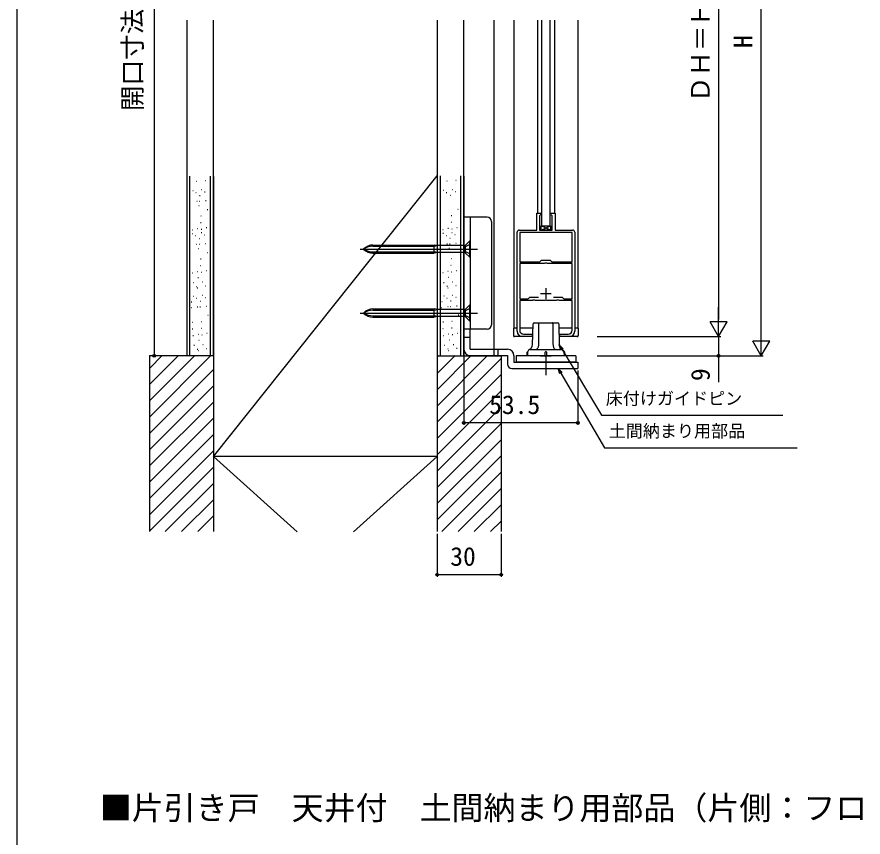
# Model space of a CAD drawing. Units: millimetres, scale not verified. Extents: x -525 to 525, y -804 to 800.
# Drawn here: x -525 to -128, y -9.7 to 375.1 of the extents above; entities that cross this region are included whole.
import ezdxf
from ezdxf.enums import TextEntityAlignment as Align

# ---------------------------------------------------------------- set-up
doc = ezdxf.new("R2010")
doc.units = ezdxf.units.MM
doc.header["$LTSCALE"] = 4
for name, color, linetype in [('0-1_USER1', 3, 'Continuous'), ('0-2_YKK_11', 7, 'Continuous'), ('0-3_YKK_12', 2, 'Continuous'), ('0-4_YKK_13', 4, 'Continuous'), ('0-5_YKK_D', 6, 'Continuous'), ('0-6_YKK_ZWAK', 7, 'Continuous'), ('0-7_YSS_K', 3, 'Continuous')]:
    doc.layers.add(name, color=color, linetype=linetype)
doc.styles.add('ＭＳ ゴシック', font='')
doc.styles.get('ＭＳ ゴシック').set_extended_font_data('MS Gothic')

msp = doc.modelspace()

# ---------------------------------------------------------------- linework, layer by layer
at = {"layer": '0-2_YKK_11'}
for p, q in [((-290.336, 227.564), (-290.336, 274.064)), ((-263.336, 274.064), (-263.336, 227.564)), ((-276.836, 247.764), (-276.836, 242.764)), ((-279.336, 245.264), (-274.336, 245.264))]:
    msp.add_line(p, q, dxfattribs=at)
for points in [[(-289.336, 275.064), (-281.136, 275.064), (-281.136, 283.064), (-279.136, 283.064), (-279.136, 282.464), (-279.336, 282.264), (-279.836, 281.764), (-279.836, 275.064), (-273.836, 275.064), (-273.836, 281.764), (-274.336, 282.264), (-274.536, 282.464), (-274.536, 283.064), (-272.536, 283.064), (-272.536, 275.064), (-264.336, 275.064)], [(-273.303, 243.664), (-269.236, 243.664), (-268.436, 242.864), (-264.536, 242.864), (-264.536, 259.364), (-276.094, 259.364), (-276.372, 259.551), (-277.299, 259.551), (-277.577, 259.364), (-289.136, 259.364), (-289.136, 242.864), (-285.236, 242.864), (-284.436, 243.664), (-280.368, 243.664)], [(-264.536, 228.064), (-264.536, 242.064), (-270.494, 242.064), (-270.772, 242.251), (-271.699, 242.251), (-271.977, 242.064), (-276.377, 242.064), (-276.561, 242.184), (-277.111, 242.184), (-277.294, 242.064), (-281.694, 242.064), (-281.972, 242.251), (-282.899, 242.251), (-283.177, 242.064), (-289.136, 242.064), (-289.136, 228.064)], [(-287.336, 226.264), (-283.336, 226.264), (-283.336, 225.064), (-287.836, 225.064)], [(-265.836, 225.064), (-270.336, 225.064), (-270.336, 226.264), (-266.336, 226.264)]]:
    msp.add_lwpolyline(points, dxfattribs=at)
msp.add_lwpolyline([(-264.536, 273.864), (-289.136, 273.864), (-289.136, 260.164), (-279.636, 260.164), (-278.836, 260.964), (-274.836, 260.964), (-274.036, 260.164), (-264.536, 260.164)], close=True, dxfattribs=at)
msp.add_lwpolyline([(-264.536, 273.864), (-289.136, 273.864), (-289.136, 260.164), (-279.636, 260.164), (-278.836, 260.964), (-274.836, 260.964), (-274.036, 260.164), (-264.536, 260.164)], close=True, dxfattribs=at)
for centre, radius, start, end in [((-289.336, 274.064), 1, 90.00001, 179.99999), ((-264.336, 274.064), 1, 0.00001, 89.99999), ((-287.836, 227.564), 2.5, 180.00001, 269.99999), ((-287.336, 228.064), 1.8, 180.00001, 269.99999), ((-266.336, 228.064), 1.8, 270.00001, 359.99999), ((-265.836, 227.564), 2.5, 270.00001, 359.99999)]:
    msp.add_arc(centre, radius, start, end, dxfattribs=at)
at = {"layer": '0-3_YKK_12'}
for p, q in [((-301.338, 373.564), (-301.338, 216.062)), ((-291.836, 373.564), (-291.836, 229.064)), ((-280.836, 373.564), (-280.836, 283.022)), ((-272.836, 373.564), (-272.836, 283.022)), ((-261.836, 373.564), (-261.836, 229.064)), ((-276.836, 216.353), (-276.836, 206.933))]:
    msp.add_line(p, q, dxfattribs=at)
at = {"layer": '0-4_YKK_13'}
for p, q in [((-304.336, 281.152), (-315.336, 281.152)), ((-315.336, 219.152), (-315.336, 281.152)), ((-312.336, 281.152), (-312.336, 228.652)), ((-302.336, 279.152), (-302.336, 230.652)), ((-278.986, 275.064), (-274.686, 277.064)), ((-274.686, 275.064), (-278.986, 277.064)), ((-278.836, 277.064), (-274.836, 277.064)), ((-314.539, 267.999), (-312.586, 269.952)), ((-312.336, 269.952), (-312.586, 269.952)), ((-312.586, 262.352), (-312.586, 269.952)), ((-363.934, 266.152), (-308.899, 266.152)), ((-357.955, 268.052), (-329.336, 268.052)), ((-357.955, 267.477), (-329.336, 267.477)), ((-329.336, 264.252), (-329.336, 268.052)), ((-315.105, 267.765), (-327.736, 267.765)), ((-314.552, 267.297), (-315.161, 266.152)), ((-314.552, 265.007), (-315.161, 266.152)), ((-314.773, 267.765), (-314.773, 264.54)), ((-314.552, 267.297), (-312.336, 268.402)), ((-357.955, 264.827), (-329.336, 264.827)), ((-357.955, 264.252), (-329.336, 264.252)), ((-327.736, 264.54), (-329.336, 264.827)), ((-327.736, 264.54), (-329.336, 264.252)), ((-315.105, 264.54), (-327.736, 264.54)), ((-314.552, 265.007), (-312.336, 263.902)), ((-314.539, 264.305), (-312.586, 262.352)), ((-314.552, 237.297), (-312.336, 238.402)), ((-314.539, 237.999), (-312.586, 239.952)), ((-312.336, 239.952), (-312.586, 239.952)), ((-312.586, 232.352), (-312.586, 239.952)), ((-363.934, 236.152), (-308.899, 236.152)), ((-357.955, 238.052), (-329.336, 238.052)), ((-357.955, 237.477), (-329.336, 237.477)), ((-357.955, 234.827), (-329.336, 234.827)), ((-357.955, 234.252), (-329.336, 234.252)), ((-329.336, 234.252), (-329.336, 238.052)), ((-327.736, 234.54), (-329.336, 234.827)), ((-327.736, 234.54), (-329.336, 234.252)), ((-315.105, 237.765), (-327.736, 237.765)), ((-315.105, 234.54), (-327.736, 234.54)), ((-314.552, 237.297), (-315.161, 236.152)), ((-314.552, 235.007), (-315.161, 236.152)), ((-314.773, 237.765), (-314.773, 234.54)), ((-314.552, 235.007), (-312.336, 233.902)), ((-314.539, 234.305), (-312.586, 232.352)), ((-283.083, 221.259), (-282.847, 231.074)), ((-282.348, 231.562), (-282.125, 231.562)), ((-282.125, 231.562), (-279.814, 231.562)), ((-280.161, 221.502), (-280.091, 231.074)), ((-279.814, 231.562), (-279.537, 231.562)), ((-279.537, 231.562), (-274.135, 231.562)), ((-274.135, 231.562), (-273.858, 231.562)), ((-273.858, 231.562), (-271.546, 231.562)), ((-273.58, 231.074), (-273.511, 221.502)), ((-271.546, 231.562), (-271.324, 231.562)), ((-270.824, 231.074), (-270.588, 221.259)), ((-304.336, 228.652), (-315.336, 228.652)), ((-312.336, 219.152), (-312.336, 228.652)), ((-292.036, 229.064), (-292.036, 225.564)), ((-290.336, 229.064), (-292.036, 229.064)), ((-282.836, 229.064), (-289.136, 229.064)), ((-264.536, 229.064), (-270.836, 229.064)), ((-261.636, 229.064), (-263.336, 229.064)), ((-261.636, 229.064), (-261.636, 225.564)), ((-312.336, 224.652), (-315.336, 224.652)), ((-282.936, 225.064), (-291.536, 225.064)), ((-262.136, 225.064), (-270.836, 225.064)), ((-312.336, 219.152), (-294.836, 219.152)), ((-299.336, 219.152), (-299.336, 216.152)), ((-284.301, 219.062), (-283.292, 219.062)), ((-283.292, 219.062), (-279.336, 219.062)), ((-279.336, 219.062), (-274.336, 219.062)), ((-274.336, 219.062), (-270.38, 219.062)), ((-270.38, 219.062), (-269.371, 219.062)), ((-312.336, 216.152), (-294.836, 216.152)), ((-294.836, 216.152), (-294.836, 212.152)), ((-291.836, 216.152), (-291.836, 213.152)), ((-262.836, 216.062), (-290.836, 216.062)), ((-290.836, 216.062), (-290.836, 213.062)), ((-285.636, 216.062), (-285.636, 217.762)), ((-285.336, 216.062), (-285.636, 216.062)), ((-285.336, 216.062), (-285.3, 218.08)), ((-285.336, 218.062), (-285.301, 218.062)), ((-284.532, 216.062), (-285.336, 216.062)), ((-279.336, 216.062), (-284.532, 216.062)), ((-279.336, 216.062), (-277.136, 216.062)), ((-277.136, 216.062), (-277.136, 217.762)), ((-276.836, 216.062), (-277.136, 216.062)), ((-276.536, 216.062), (-274.336, 216.062)), ((-269.139, 216.062), (-274.336, 216.062)), ((-268.336, 218.062), (-268.371, 218.062)), ((-268.036, 216.062), (-268.336, 216.062)), ((-268.036, 216.062), (-268.036, 217.762)), ((-262.836, 216.062), (-262.836, 213.062)), ((-291.836, 213.152), (-261.836, 213.152)), ((-262.836, 213.062), (-290.836, 213.062)), ((-261.836, 213.152), (-261.836, 210.152)), ((-292.836, 210.152), (-261.836, 210.152))]:
    msp.add_line(p, q, dxfattribs=at)
for points in [[(-278.836, 373.564), (-278.836, 277.064), (-274.836, 277.064), (-274.836, 373.564)], [(-312.586, 262.352), (-312.336, 262.352), (-312.336, 269.952)], [(-329.336, 267.477), (-327.736, 267.765), (-329.336, 268.052)], [(-312.586, 232.352), (-312.336, 232.352), (-312.336, 239.952)], [(-329.336, 237.477), (-327.736, 237.765), (-329.336, 238.052)], [(-280.091, 231.074), (-280.085, 231.17), (-280.068, 231.262), (-280.042, 231.346), (-280.008, 231.42), (-279.966, 231.48), (-279.918, 231.525), (-279.867, 231.553), (-279.814, 231.562)], [(-273.58, 231.074), (-273.587, 231.17), (-273.603, 231.262), (-273.629, 231.346), (-273.664, 231.42), (-273.706, 231.48), (-273.753, 231.525), (-273.804, 231.553), (-273.858, 231.562)], [(-281.547, 219.062), (-281.369, 219.083), (-281.193, 219.145), (-281.024, 219.247), (-280.863, 219.387), (-280.714, 219.564), (-280.578, 219.773), (-280.459, 220.013), (-280.357, 220.278), (-280.276, 220.564), (-280.215, 220.867), (-280.176, 221.181), (-280.161, 221.502)], [(-273.511, 221.502), (-273.495, 221.181), (-273.456, 220.867), (-273.396, 220.564), (-273.314, 220.278), (-273.213, 220.013), (-273.093, 219.773), (-272.957, 219.564), (-272.808, 219.387), (-272.647, 219.247), (-272.478, 219.145), (-272.303, 219.083), (-272.124, 219.062)], [(-276.536, 217.762), (-276.536, 216.062), (-276.836, 216.062)], [(-268.371, 218.08), (-268.336, 216.062), (-269.139, 216.062)]]:
    msp.add_lwpolyline(points, dxfattribs=at)
msp.add_lwpolyline([(-278.986, 275.064), (-278.986, 277.064), (-274.686, 277.064), (-274.686, 275.064)], close=True, dxfattribs=at)
for centre, radius, start, end in [((-304.336, 279.152), 2, 0, 90), ((-357.955, 262.052), 6, 90, 136.89533), ((-357.955, 259.573), 7.904, 90, 123.6577), ((-357.955, 270.252), 6, 223.10467, 270), ((-357.955, 272.731), 7.904, 236.3423, 270), ((-315.105, 268.565), 0.8, 270, 315), ((-315.105, 263.74), 0.8, 45, 90), ((-357.955, 232.052), 6, 90, 136.89533), ((-357.955, 229.573), 7.904, 90, 123.6577), ((-357.955, 240.252), 6, 223.10467, 270), ((-357.955, 242.731), 7.904, 236.3423, 270), ((-315.105, 238.565), 0.8, 270, 315), ((-315.105, 233.74), 0.8, 45, 90), ((-304.336, 230.652), 2, 270, 0), ((-282.348, 231.062), 0.5, 90, 178.62517), ((-271.324, 231.062), 0.5, 1.37483, 90), ((-291.536, 225.564), 0.5, 180, 270), ((-262.136, 225.564), 0.5, 270, 0), ((-312.336, 219.152), 3, 180, 270), ((-294.836, 216.152), 3, 360, 90), ((-284.301, 218.062), 1, 90, 179), ((-285.582, 221.319), 2.5, 291.47998, 358.62517), ((-268.089, 221.319), 2.5, 181.37483, 248.52002), ((-269.371, 218.062), 1, 1, 90), ((-285.336, 217.762), 0.3, 90, 180), ((-276.836, 217.762), 0.3, 90, 180), ((-276.836, 217.762), 0.3, 0, 90), ((-268.336, 217.762), 0.3, 0, 90), ((-292.836, 212.152), 2, 180, 270)]:
    msp.add_arc(centre, radius, start, end, dxfattribs=at)
at = {"layer": '0-5_YKK_D'}
for p, q in [((-460.623, 516.062), (-460.623, 216.062)), ((-195.838, 513.063), (-195.838, 233.064)), ((-175.838, 224.062), (-175.838, 508.062)), ((-195.838, 225.064), (-195.838, 238.92)), ((-195.838, 225.064), (-199.838, 231.992)), ((-191.838, 231.992), (-199.838, 231.992)), ((-195.838, 225.064), (-191.838, 231.992)), ((-175.838, 216.062), (-175.838, 229.919)), ((-252.838, 225.064), (-194.838, 225.064)), ((-252.838, 225.064), (-194.838, 225.064)), ((-175.838, 216.062), (-179.838, 222.99)), ((-171.838, 222.99), (-179.838, 222.99)), ((-175.838, 216.062), (-171.838, 222.99)), ((-435.336, 216.062), (-461.623, 216.062)), ((-315.336, 218.152), (-315.336, 183.62)), ((-252.838, 216.062), (-174.838, 216.062)), ((-252.838, 216.062), (-194.838, 216.062)), ((-261.836, 209.152), (-261.836, 183.62)), ((-261.836, 184.62), (-315.336, 184.62)), ((-327.836, 132.599), (-327.836, 112.419)), ((-297.836, 132.599), (-297.836, 112.419)), ((-327.836, 113.419), (-297.836, 113.419))]:
    msp.add_line(p, q, dxfattribs=at)
for points in [[(-195.838, 225.064), (-195.838, 216.062), (-195.838, 203.694)], [(-269.862, 218.721), (-270.588, 221.259), (-268.69, 219.424)], [(-270.588, 221.259), (-269.276, 219.073), (-250.797, 188.279), (-165.701, 188.279)], [(-270.374, 207.607), (-271.074, 210.152), (-269.195, 208.298)], [(-271.074, 210.152), (-269.785, 207.952), (-249.288, 172.977), (-159.011, 172.977)]]:
    msp.add_lwpolyline(points, dxfattribs=at)
for centre in [(-460.623, 216.062), (-195.838, 216.062), (-315.336, 184.62), (-261.836, 184.62), (-327.836, 113.419), (-297.836, 113.419)]:
    msp.add_circle(centre, 0.637, dxfattribs=at)
at = {"layer": '0-6_YKK_ZWAK'}
msp.add_line((-525, 726.5), (-525, -803.5), dxfattribs=at)
at = {"layer": '0-7_YSS_K'}
for p, q in [((-445.338, 373.564), (-445.338, 216.062)), ((-432.836, 216.062), (-432.836, 373.564)), ((-327.836, 373.564), (-327.836, 216.152)), ((-315.336, 216.152), (-315.337, 373.564)), ((-445.336, 300.433), (-445.336, 216.062)), ((-443.836, 216.062), (-443.836, 300.433)), ((-440.631, 297.865), (-440.831, 297.865)), ((-436.47, 298.222), (-436.67, 298.222)), ((-434.336, 300.433), (-434.336, 216.062)), ((-432.836, 168.801), (-327.836, 300.523)), ((-432.836, 300.24), (-432.836, 216.062)), ((-326.336, 216.152), (-326.336, 300.523)), ((-323.131, 297.955), (-323.331, 297.955)), ((-318.97, 298.312), (-319.17, 298.312)), ((-316.836, 300.523), (-316.836, 216.152)), ((-315.336, 300.33), (-315.336, 216.152)), ((-438.185, 293.872), (-438.385, 293.872)), ((-320.685, 293.962), (-320.885, 293.962)), ((-442.346, 293.515), (-442.546, 293.515)), ((-440.888, 292.506), (-441.088, 292.506)), ((-439.082, 291.18), (-439.282, 291.18)), ((-436.727, 292.862), (-436.927, 292.862)), ((-324.846, 293.605), (-325.046, 293.605)), ((-323.388, 292.596), (-323.588, 292.596)), ((-321.582, 291.27), (-321.782, 291.27)), ((-319.227, 292.952), (-319.427, 292.952)), ((-440.439, 288.469), (-440.639, 288.469)), ((-439.502, 286.486), (-439.702, 286.486)), ((-439.194, 288.489), (-439.394, 288.489)), ((-436.279, 288.825), (-436.479, 288.825)), ((-435.494, 284.564), (-435.694, 284.564)), ((-317.994, 284.654), (-318.194, 284.654)), ((-438.634, 278.508), (-438.834, 278.508)), ((-438.521, 281.648), (-438.721, 281.648)), ((-321.134, 278.598), (-321.334, 278.598)), ((-321.021, 281.738), (-321.221, 281.738)), ((-442.458, 275.012), (-442.658, 275.012)), ((-440.103, 275.684), (-440.303, 275.684)), ((-438.297, 275.368), (-438.497, 275.368)), ((-435.942, 276.041), (-436.142, 276.041)), ((-324.958, 275.102), (-325.158, 275.102)), ((-322.603, 275.774), (-322.803, 275.774)), ((-320.797, 275.458), (-320.997, 275.458)), ((-318.442, 276.131), (-318.642, 276.131)), ((-442.454, 273.344), (-442.654, 273.344)), ((-440.996, 272.335), (-441.196, 272.335)), ((-439.191, 271.01), (-439.391, 271.01)), ((-438.293, 273.701), (-438.493, 273.701)), ((-436.836, 272.692), (-437.036, 272.692)), ((-324.954, 273.434), (-325.154, 273.434)), ((-323.496, 272.425), (-323.696, 272.425)), ((-321.691, 271.1), (-321.891, 271.1)), ((-320.793, 273.791), (-320.993, 273.791)), ((-319.336, 272.782), (-319.536, 272.782)), ((-440.547, 268.298), (-440.747, 268.298)), ((-439.61, 266.315), (-439.81, 266.315)), ((-439.303, 268.318), (-439.503, 268.318)), ((-436.387, 268.655), (-436.587, 268.655)), ((-323.047, 268.388), (-323.247, 268.388)), ((-322.11, 266.405), (-322.31, 266.405)), ((-321.803, 268.408), (-322.003, 268.408)), ((-318.887, 268.745), (-319.087, 268.745)), ((-435.602, 264.393), (-435.802, 264.393)), ((-318.102, 264.483), (-318.302, 264.483)), ((-438.742, 258.338), (-438.942, 258.338)), ((-438.63, 261.478), (-438.83, 261.478)), ((-321.242, 258.428), (-321.442, 258.428)), ((-321.13, 261.568), (-321.33, 261.568)), ((-442.566, 254.841), (-442.766, 254.841)), ((-440.211, 255.514), (-440.411, 255.514)), ((-438.406, 255.198), (-438.606, 255.198)), ((-436.051, 255.87), (-436.251, 255.87)), ((-325.066, 254.931), (-325.266, 254.931)), ((-322.711, 255.604), (-322.911, 255.604)), ((-320.906, 255.288), (-321.106, 255.288)), ((-318.551, 255.96), (-318.751, 255.96)), ((-442.117, 250.243), (-442.317, 250.243)), ((-439.863, 252.73), (-440.063, 252.73)), ((-437.957, 250.6), (-438.157, 250.6)), ((-324.617, 250.333), (-324.817, 250.333)), ((-322.363, 252.82), (-322.563, 252.82)), ((-320.457, 250.69), (-320.657, 250.69)), ((-440.547, 248.449), (-440.747, 248.449)), ((-440.2, 247.796), (-440.4, 247.796)), ((-436.387, 248.805), (-436.587, 248.805)), ((-323.047, 248.539), (-323.247, 248.539)), ((-322.7, 247.886), (-322.9, 247.886)), ((-318.887, 248.895), (-319.087, 248.895)), ((-443.771, 245.959), (-443.971, 245.959)), ((-442.089, 243.94), (-442.289, 243.94)), ((-440.631, 242.931), (-440.831, 242.931)), ((-437.928, 244.297), (-438.128, 244.297)), ((-436.47, 243.287), (-436.67, 243.287)), ((-326.271, 246.049), (-326.471, 246.049)), ((-324.589, 244.03), (-324.789, 244.03)), ((-323.131, 243.021), (-323.331, 243.021)), ((-320.428, 244.387), (-320.628, 244.387)), ((-318.97, 243.377), (-319.17, 243.377)), ((-443.098, 238.557), (-443.298, 238.557)), ((-442.986, 241.249), (-443.186, 241.249)), ((-440.182, 238.894), (-440.382, 238.894)), ((-438.937, 238.914), (-439.137, 238.914)), ((-438.825, 241.605), (-439.025, 241.605)), ((-436.022, 239.25), (-436.222, 239.25)), ((-325.598, 238.647), (-325.798, 238.647)), ((-325.486, 241.339), (-325.686, 241.339)), ((-322.682, 238.984), (-322.882, 238.984)), ((-321.437, 239.004), (-321.637, 239.004)), ((-321.325, 241.695), (-321.525, 241.695)), ((-318.522, 239.34), (-318.722, 239.34)), ((-435.237, 234.989), (-435.437, 234.989)), ((-317.737, 235.079), (-317.937, 235.079)), ((-442.425, 231.716), (-442.625, 231.716)), ((-438.265, 232.073), (-438.465, 232.073)), ((-324.925, 231.806), (-325.125, 231.806)), ((-320.765, 232.163), (-320.965, 232.163)), ((-442.537, 228.576), (-442.737, 228.576)), ((-438.377, 228.933), (-438.577, 228.933)), ((-435.685, 226.466), (-435.885, 226.466)), ((-325.037, 228.666), (-325.237, 228.666)), ((-320.877, 229.023), (-321.077, 229.023)), ((-318.185, 226.556), (-318.385, 226.556)), ((-443.659, 222.969), (-443.859, 222.969)), ((-442.201, 225.436), (-442.401, 225.436)), ((-439.846, 226.109), (-440.046, 226.109)), ((-439.498, 223.326), (-439.698, 223.326)), ((-438.04, 225.793), (-438.24, 225.793)), ((-326.159, 223.059), (-326.359, 223.059)), ((-324.701, 225.526), (-324.901, 225.526)), ((-322.346, 226.199), (-322.546, 226.199)), ((-321.998, 223.416), (-322.198, 223.416)), ((-320.54, 225.883), (-320.74, 225.883)), ((-441.752, 220.839), (-441.952, 220.839)), ((-440.182, 219.044), (-440.382, 219.044)), ((-439.835, 218.392), (-440.035, 218.392)), ((-437.592, 221.195), (-437.792, 221.195)), ((-436.022, 219.401), (-436.222, 219.401)), ((-324.252, 220.929), (-324.452, 220.929)), ((-322.682, 219.134), (-322.882, 219.134)), ((-322.335, 218.482), (-322.535, 218.482)), ((-320.092, 221.285), (-320.292, 221.285)), ((-318.522, 219.491), (-318.722, 219.491)), ((-462.836, 216.152), (-462.836, 133.599)), ((-462.836, 210.185), (-456.869, 216.152)), ((-462.836, 202.552), (-449.236, 216.152)), ((-462.836, 194.919), (-441.602, 216.152)), ((-462.836, 187.286), (-433.969, 216.152)), ((-432.836, 216.062), (-462.836, 216.062)), ((-432.836, 216.152), (-432.836, 133.599)), ((-432.836, 216.152), (-432.836, 133.599)), ((-327.836, 216.152), (-327.836, 133.599)), ((-327.836, 215.42), (-327.104, 216.152)), ((-327.836, 207.787), (-319.471, 216.152)), ((-327.836, 200.154), (-311.838, 216.152)), ((-327.836, 192.521), (-304.204, 216.152)), ((-297.836, 215.972), (-327.836, 215.972)), ((-327.836, 184.888), (-297.836, 214.888)), ((-297.836, 216.152), (-297.836, 133.599)), ((-462.836, 179.652), (-432.836, 209.652)), ((-327.836, 177.254), (-297.836, 207.254)), ((-462.836, 172.019), (-432.836, 202.019)), ((-327.836, 169.621), (-297.836, 199.621)), ((-462.836, 164.386), (-432.836, 194.386)), ((-327.836, 161.988), (-297.836, 191.988)), ((-462.836, 156.753), (-432.836, 186.753)), ((-327.836, 154.355), (-297.836, 184.355)), ((-462.836, 149.119), (-432.836, 179.119)), ((-327.836, 146.722), (-297.836, 176.722)), ((-462.836, 141.486), (-432.836, 171.486)), ((-327.836, 168.801), (-432.836, 168.801)), ((-432.836, 168.801), (-393.606, 133.419)), ((-367.065, 133.419), (-327.836, 168.801)), ((-327.836, 139.088), (-297.836, 169.088)), ((-462.836, 133.853), (-432.836, 163.853)), ((-325.691, 133.599), (-297.836, 161.455)), ((-455.456, 133.599), (-432.836, 156.22)), ((-318.058, 133.599), (-297.836, 153.822)), ((-447.823, 133.599), (-432.836, 148.587)), ((-310.425, 133.599), (-297.836, 146.189)), ((-440.19, 133.599), (-432.836, 140.953)), ((-302.792, 133.599), (-297.836, 138.555))]:
    msp.add_line(p, q, dxfattribs=at)

# ---------------------------------------------------------------- texts
at = {"layer": '0-1_USER1', "style": 'ＭＳ ゴシック'}
msp.add_text('■片引き戸\u3000天井付\u3000土間納まり用部品（片側：フロア、片側：土間納まり）', height=11, dxfattribs=at).set_placement((-486.153, -4.814), align=Align.BOTTOM_LEFT)
at = {"layer": '0-5_YKK_D', "style": 'ＭＳ ゴシック'}
for s, p in [('ＤＨ＝Ｈ-4', (-197.338, 335.052)), ('開口寸法', (-463.76, 330.88)), ('H', (-177.338, 360.471)), ('9', (-197.338, 204.239))]:
    msp.add_text(s, height=8.798, rotation=90, dxfattribs=at).set_placement(p, align=Align.BOTTOM_LEFT)
for s, height, p in [('床付けガイドピン', 5.865, (-248.735, 191.384)), ('53.5', 8.798, (-303.449, 186.12)), ('土間納まり用部品', 5.865, (-247.363, 176.127)), ('30', 8.798, (-321.699, 114.919))]:
    msp.add_text(s, height=height, dxfattribs=at).set_placement(p, align=Align.BOTTOM_LEFT)

doc.saveas('drawing.dxf')
